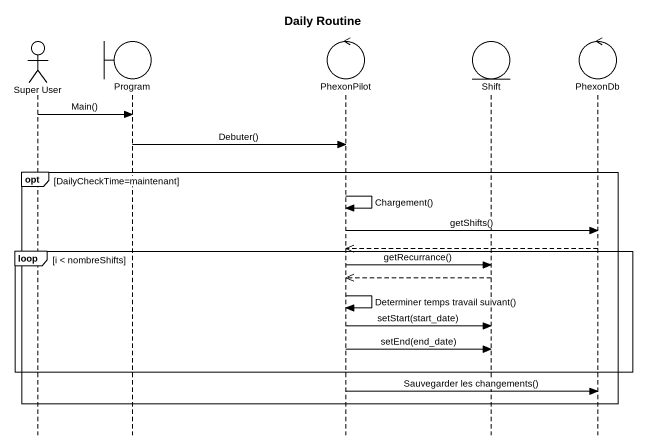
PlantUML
@startuml
title Daily Routine
hide footbox
actor "Super User" as Super_User
boundary Program
control PhexonPilot
entity Shift
control PhexonDb

Super_User -> Program : Main()
Program -> PhexonPilot : Debuter()
opt DailyCheckTime=maintenant
  PhexonPilot -> PhexonPilot : Chargement()
  PhexonPilot -> PhexonDb : getShifts()
  PhexonDb -->> PhexonPilot
  loop i < nombreShifts
    PhexonPilot -> Shift : getRecurrance()
    Shift -->> PhexonPilot
    PhexonPilot -> PhexonPilot : Determiner temps travail suivant()
    PhexonPilot -> Shift : setStart(start_date)
    PhexonPilot -> Shift : setEnd(end_date)
  end
  PhexonPilot -> PhexonDb : Sauvegarder les changements()
end
@enduml
